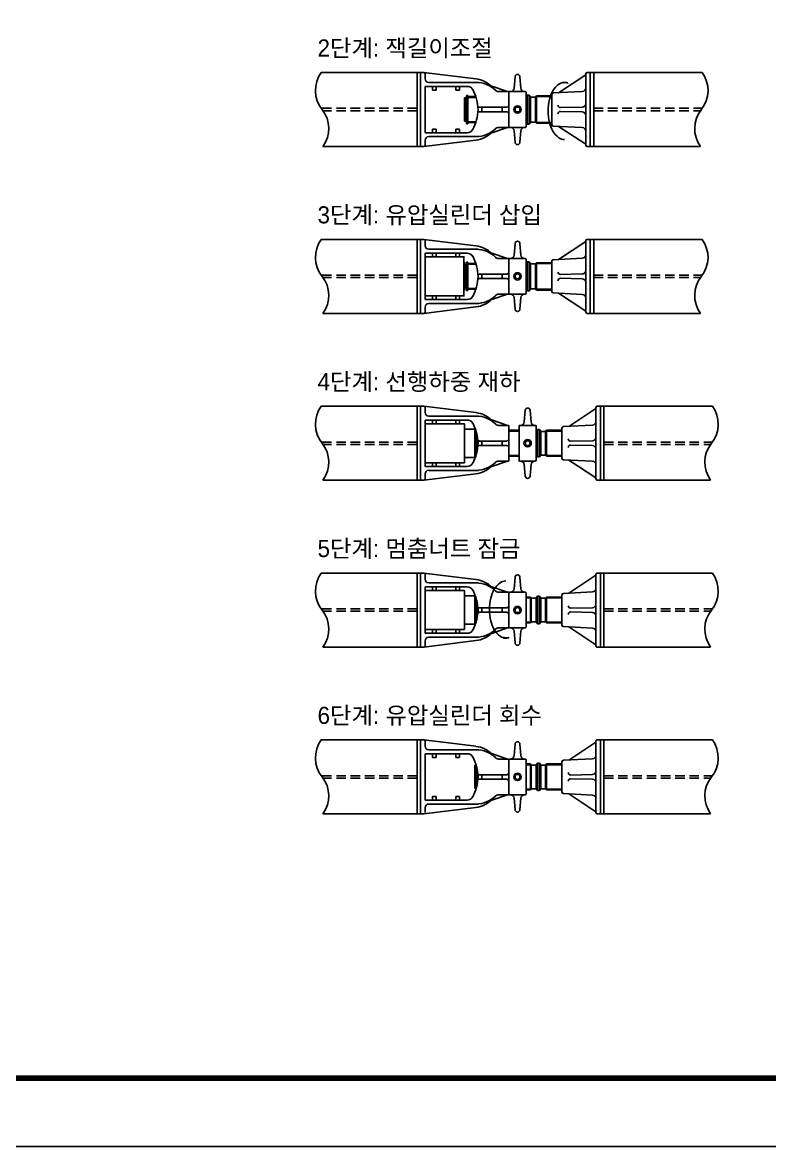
# Model space of a CAD drawing. Header units: millimetres. Extents: x 1073475 to 2890243, y -1340830 to -367733.
# Drawn here: x 2751133 to 2753097, y -373673 to -370718 of the extents above; entities that cross this region are included whole.
import ezdxf
from ezdxf.enums import TextEntityAlignment as Align

# ---------------------------------------------------------------- set-up
doc = ezdxf.new("R2010")
doc.units = ezdxf.units.MM
doc.header["$LTSCALE"] = 50
doc.linetypes.add('DASHED', pattern=[0.75, 0.5, -0.25])
for name, color, linetype in [('11', 11, 'Continuous'), ('DASH', 1, 'DASHED'), ('H', 7, 'Continuous'), ('OIL', 6, 'Continuous'), ('ST_BOLT', 7, 'Continuous'), ('TEX', 3, 'Continuous'), ('TEXT', 3, 'Continuous')]:
    doc.layers.add(name, color=color, linetype=linetype)
doc.styles.add('RXHG', font='arial.ttf')
doc.styles.add('돋움', font='')
doc.styles.get('돋움').set_extended_font_data('Dotum')

# ---------------------------------------------------------------- blocks, each defined once
blk = doc.blocks.new('dbox')
at = {"layer": '11'}
blk.add_line((81088, 1800), (4288, 1800), dxfattribs=at)
at = {"layer": '11', "const_width": 150}
blk.add_lwpolyline([(81088, 1800), (4288, 1800), (4288, 57600), (81088, 57600)], close=True, dxfattribs=at)
at = {"layer": 'TEXT', "color": 7}
blk.add_line((84100, 0), (0, 0), dxfattribs=at)
at = {"layer": 'TEX', "color": 6, "linetype": 'Continuous', "style": 'RXHG', "width": 1}
for tag, p in [('일자', (76628, 15972)), ('축척', (76628, 13925)), ('설계번호', (76684, 12170))]:
    blk.add_attdef(tag, p, '', height=300, dxfattribs=at)
at = {"layer": 'TEX', "color": 7, "linetype": 'Continuous', "style": 'RXHG', "width": 1}
blk.add_attdef('파일명', (81840, 4453), '', height=300, rotation=90, dxfattribs=at)
at = {"layer": 'TEX', "linetype": 'Continuous', "style": 'RXHG', "width": 1}
for tag, p in [('도면명-1', (77799, 3389)), ('도면명-2', (77799, 2662))]:
    blk.add_attdef(tag, text='', height=400, dxfattribs=at).set_placement(p, align=Align.CENTER)

msp = doc.modelspace()

# ---------------------------------------------------------------- linework, layer by layer
for p, q in [((2751918.3, -370849.2), (2752179.5, -370849.2)), ((2752170.4, -370849.2), (2752170.4, -371043.6)), ((2752179.5, -370849.2), (2752179.5, -371043.6)), ((2752179.5, -370849.2), (2752179.5, -371043.6)), ((2752187.9, -370849.2), (2752179.5, -370849.2)), ((2752187.9, -370849.2), (2752324.9, -370866)), ((2752191.2, -370852.4), (2752191.2, -370865.4)), ((2752613.9, -370855), (2752542.1, -370902.1)), ((2752613.9, -370852.4), (2752613.9, -370946.4)), ((2752613.9, -370852.4), (2752613.9, -370930.4)), ((2752613.9, -370852.4), (2752613.9, -370889.1)), ((2752625.5, -370849.2), (2752617.1, -370849.2)), ((2752919.9, -370849.2), (2752625.5, -370849.2)), ((2752625.5, -370849.2), (2752625.5, -371043.6)), ((2752625.5, -370849.2), (2752625.5, -371043.6)), ((2752625.5, -371043.6), (2752625.5, -370849.2)), ((2752634.6, -370849.2), (2752634.6, -371043.6)), ((2752191.2, -370887.4), (2752191.2, -371005.4)), ((2752193.1, -370885.5), (2752302.3, -370885.5)), ((2752200.9, -370875.1), (2752331.2, -370875.1)), ((2752210.6, -370885.5), (2752210.6, -370895.2)), ((2752220.3, -370885.5), (2752220.3, -370895.2)), ((2752272.2, -370885.5), (2752272.2, -370895.2)), ((2752281.9, -370885.5), (2752281.9, -370895.2)), ((2752408.2, -370899.4), (2752364.5, -370884.3)), ((2752374.5, -370894.3), (2752366.7, -370886.4)), ((2752210.6, -370895.2), (2752220.3, -370895.2)), ((2752281.9, -370895.2), (2752272.2, -370895.2)), ((2752411.5, -370899.4), (2752385.1, -370899.4)), ((2752411.5, -370935.7), (2752411.5, -370899.4)), ((2752456.8, -370946.4), (2752456.8, -370902)), ((2752460.1, -370908.3), (2752456.8, -370913.5)), ((2752456.8, -370910.5), (2752456.8, -370982.3)), ((2752456.8, -370913.5), (2752456.8, -370979.3)), ((2752460.1, -370908.3), (2752460.1, -370984.5)), ((2752465.3, -370908.3), (2752460.1, -370908.3)), ((2752468.5, -370913.5), (2752465.3, -370908.3)), ((2752465.3, -370908.3), (2752465.3, -370984.5)), ((2752468.5, -370913.5), (2752468.5, -370979.3)), ((2752481.5, -370913.5), (2752468.5, -370913.5)), ((2752484.1, -370910.5), (2752481.5, -370913.5)), ((2752481.5, -370913.5), (2752481.5, -370979.3)), ((2752524.5, -370910.5), (2752484.1, -370910.5)), ((2752484.1, -370910.5), (2752484.1, -370982.3)), ((2752524.5, -370912.5), (2752484.1, -370912.5)), ((2752524.5, -370986.1), (2752524.5, -370906.7)), ((2752528.1, -370902.8), (2752604.7, -370898.8)), ((2752333.2, -370940.6), (2752406.6, -370940.6)), ((2752340.6, -370940.6), (2752340.6, -370952.2)), ((2752394.3, -370940.6), (2752394.3, -370952.2)), ((2752411.5, -370935.7), (2752411.5, -370993.4)), ((2752456.8, -370946.4), (2752456.8, -370990.8)), ((2752547.3, -370941.4), (2752604.4, -370940.1)), ((2752613.9, -371040.4), (2752613.9, -370939.5)), ((2752333.2, -370952.2), (2752406.6, -370952.2)), ((2752547.3, -370951.4), (2752604.4, -370952.7)), ((2752613.9, -371040.4), (2752613.9, -370962.4)), ((2752193.1, -371007.3), (2752302.3, -371007.3)), ((2752210.6, -370997.6), (2752220.3, -370997.6)), ((2752210.6, -371007.3), (2752210.6, -370997.6)), ((2752220.3, -371007.3), (2752220.3, -370997.6)), ((2752272.2, -371007.3), (2752272.2, -370997.6)), ((2752281.9, -370997.6), (2752272.2, -370997.6)), ((2752281.9, -371007.3), (2752281.9, -370997.6)), ((2752408.2, -370993.4), (2752364.5, -371008.5)), ((2752374.5, -370998.6), (2752366.7, -371006.4)), ((2752411.5, -370993.4), (2752385.1, -370993.4)), ((2752460.1, -370984.5), (2752456.8, -370979.3)), ((2752465.3, -370984.5), (2752460.1, -370984.5)), ((2752468.5, -370979.3), (2752465.3, -370984.5)), ((2752481.5, -370979.3), (2752468.5, -370979.3)), ((2752484.1, -370982.3), (2752481.5, -370979.3)), ((2752524.5, -370980.4), (2752484.1, -370980.4)), ((2752524.5, -370982.3), (2752484.1, -370982.3)), ((2752528.1, -370990), (2752604.7, -370994)), ((2752613.9, -371037.8), (2752542.1, -370990.7)), ((2752613.9, -371040.4), (2752613.9, -371003.7)), ((2752187.9, -371043.6), (2752324.9, -371026.8)), ((2752191.2, -371040.4), (2752191.2, -371027.4)), ((2752200.9, -371017.7), (2752331.2, -371017.7)), ((2751922.8, -371043.6), (2752179.5, -371043.6)), ((2752187.9, -371043.6), (2752179.5, -371043.6)), ((2752625.5, -371043.6), (2752617.1, -371043.6)), ((2752915.4, -371043.6), (2752625.5, -371043.6)), ((2751918.3, -371287.9), (2752179.5, -371287.9)), ((2752170.4, -371287.9), (2752170.4, -371482.3)), ((2752179.5, -371287.9), (2752179.5, -371482.3)), ((2752179.5, -371287.9), (2752179.5, -371482.3)), ((2752187.9, -371287.9), (2752179.5, -371287.9)), ((2752187.9, -371287.9), (2752324.9, -371304.7)), ((2752191.2, -371291.1), (2752191.2, -371304.1)), ((2752613.9, -371293.7), (2752542.1, -371340.8)), ((2752613.9, -371291.1), (2752613.9, -371369.1)), ((2752613.9, -371291.1), (2752613.9, -371385.1)), ((2752613.9, -371291.1), (2752613.9, -371327.8)), ((2752625.5, -371287.9), (2752617.1, -371287.9)), ((2752625.5, -371482.3), (2752625.5, -371287.9)), ((2752625.5, -371287.9), (2752625.5, -371482.3)), ((2752625.5, -371287.9), (2752625.5, -371482.3)), ((2752919.9, -371287.9), (2752625.5, -371287.9)), ((2752634.6, -371287.9), (2752634.6, -371482.3)), ((2752191.2, -371326.1), (2752191.2, -371444.1)), ((2752193.1, -371324.2), (2752302.3, -371324.2)), ((2752200.9, -371313.8), (2752331.2, -371313.8)), ((2752210.6, -371324.2), (2752210.6, -371333.9)), ((2752220.3, -371324.2), (2752220.3, -371333.9)), ((2752272.2, -371324.2), (2752272.2, -371333.9)), ((2752281.9, -371324.2), (2752281.9, -371333.9)), ((2752408.2, -371338.1), (2752364.5, -371323)), ((2752374.5, -371333), (2752366.7, -371325.1)), ((2752210.6, -371333.9), (2752220.3, -371333.9)), ((2752281.9, -371333.9), (2752272.2, -371333.9)), ((2752294.8, -371354.6), (2752294.8, -371347.8)), ((2752411.5, -371338.1), (2752385.1, -371338.1)), ((2752411.5, -371374.4), (2752411.5, -371338.1)), ((2752456.8, -371385.1), (2752456.8, -371340.7)), ((2752460.1, -371347), (2752456.8, -371352.2)), ((2752456.8, -371349.2), (2752456.8, -371421)), ((2752456.8, -371352.2), (2752456.8, -371418)), ((2752460.1, -371347), (2752460.1, -371423.2)), ((2752465.3, -371347), (2752460.1, -371347)), ((2752468.5, -371352.2), (2752465.3, -371347)), ((2752465.3, -371347), (2752465.3, -371423.2)), ((2752468.5, -371352.2), (2752468.5, -371418)), ((2752481.5, -371352.2), (2752468.5, -371352.2)), ((2752484.1, -371349.2), (2752481.5, -371352.2)), ((2752481.5, -371352.2), (2752481.5, -371418)), ((2752524.5, -371349.2), (2752484.1, -371349.2)), ((2752484.1, -371349.2), (2752484.1, -371421)), ((2752524.5, -371351.1), (2752484.1, -371351.1)), ((2752524.5, -371424.8), (2752524.5, -371345.4)), ((2752528.1, -371341.5), (2752604.7, -371337.5)), ((2752333.2, -371379.3), (2752406.6, -371379.3)), ((2752333.2, -371390.9), (2752406.6, -371390.9)), ((2752340.6, -371379.3), (2752340.6, -371390.9)), ((2752394.3, -371379.3), (2752394.3, -371390.9)), ((2752411.5, -371374.4), (2752411.5, -371432.1)), ((2752456.8, -371385.1), (2752456.8, -371429.5)), ((2752547.3, -371380.1), (2752604.4, -371378.8)), ((2752547.3, -371390.1), (2752604.4, -371391.4)), ((2752613.9, -371479.1), (2752613.9, -371378.2)), ((2752294.8, -371415.6), (2752294.8, -371422.4)), ((2752460.1, -371423.2), (2752456.8, -371418)), ((2752468.5, -371418), (2752465.3, -371423.2)), ((2752481.5, -371418), (2752468.5, -371418)), ((2752484.1, -371421), (2752481.5, -371418)), ((2752524.5, -371419.1), (2752484.1, -371419.1)), ((2752524.5, -371421), (2752484.1, -371421)), ((2752613.9, -371479.1), (2752613.9, -371401.1)), ((2752193.1, -371446), (2752302.3, -371446)), ((2752210.6, -371436.3), (2752220.3, -371436.3)), ((2752210.6, -371446), (2752210.6, -371436.3)), ((2752220.3, -371446), (2752220.3, -371436.3)), ((2752281.9, -371436.3), (2752272.2, -371436.3)), ((2752272.2, -371446), (2752272.2, -371436.3)), ((2752281.9, -371446), (2752281.9, -371436.3)), ((2752408.2, -371432.1), (2752364.5, -371447.2)), ((2752374.5, -371437.2), (2752366.7, -371445.1)), ((2752411.5, -371432.1), (2752385.1, -371432.1)), ((2752465.3, -371423.2), (2752460.1, -371423.2)), ((2752528.1, -371428.7), (2752604.7, -371432.7)), ((2752613.9, -371476.5), (2752542.1, -371429.4)), ((2752613.9, -371479.1), (2752613.9, -371442.4)), ((2752187.9, -371482.3), (2752324.9, -371465.5)), ((2752191.2, -371479.1), (2752191.2, -371466.1)), ((2752200.9, -371456.4), (2752331.2, -371456.4)), ((2751922.8, -371482.3), (2752179.5, -371482.3)), ((2752187.9, -371482.3), (2752179.5, -371482.3)), ((2752625.5, -371482.3), (2752617.1, -371482.3)), ((2752915.4, -371482.3), (2752625.5, -371482.3)), ((2751918.3, -371726.6), (2752179.5, -371726.6)), ((2752170.4, -371726.6), (2752170.4, -371921)), ((2752179.5, -371726.6), (2752179.5, -371921)), ((2752179.5, -371726.6), (2752179.5, -371921)), ((2752187.9, -371726.6), (2752179.5, -371726.6)), ((2752187.9, -371726.6), (2752324.9, -371743.4)), ((2752191.2, -371729.8), (2752191.2, -371742.8)), ((2752640.6, -371732.4), (2752568.8, -371779.5)), ((2752640.6, -371729.8), (2752640.6, -371823.8)), ((2752640.6, -371729.8), (2752640.6, -371807.8)), ((2752640.6, -371729.8), (2752640.6, -371766.5)), ((2752652.3, -371726.6), (2752643.9, -371726.6)), ((2752946.6, -371726.6), (2752652.3, -371726.6)), ((2752652.3, -371726.6), (2752652.3, -371921)), ((2752652.3, -371726.6), (2752652.3, -371921)), ((2752652.3, -371921), (2752652.3, -371726.6)), ((2752661.4, -371726.6), (2752661.4, -371921)), ((2752191.2, -371764.8), (2752191.2, -371882.8)), ((2752193.1, -371762.9), (2752302.3, -371762.9)), ((2752200.9, -371752.5), (2752331.2, -371752.5)), ((2752210.6, -371762.9), (2752210.6, -371772.6)), ((2752210.6, -371772.6), (2752220.3, -371772.6)), ((2752220.3, -371762.9), (2752220.3, -371772.6)), ((2752272.2, -371762.9), (2752272.2, -371772.6)), ((2752281.9, -371762.9), (2752281.9, -371772.6)), ((2752408.2, -371776.8), (2752364.5, -371761.7)), ((2752374.5, -371771.7), (2752366.7, -371763.8)), ((2752411.5, -371776.8), (2752385.1, -371776.8)), ((2752411.5, -371776.8), (2752411.5, -371870.8)), ((2752438.2, -371813.1), (2752438.2, -371776.8)), ((2752554.9, -371780.2), (2752631.4, -371776.2)), ((2752486.8, -371787.6), (2752483.6, -371792.8)), ((2752483.6, -371792.8), (2752483.6, -371854.8)), ((2752486.8, -371787.6), (2752486.8, -371860)), ((2752492, -371787.6), (2752486.8, -371787.6)), ((2752492, -371787.6), (2752492, -371860)), ((2752495.2, -371792.8), (2752492, -371787.6)), ((2752508.2, -371792.8), (2752495.2, -371792.8)), ((2752495.2, -371792.8), (2752495.2, -371854.8)), ((2752510.8, -371789.8), (2752508.2, -371792.8)), ((2752508.2, -371792.8), (2752508.2, -371854.8)), ((2752510.8, -371789.8), (2752510.8, -371857.8)), ((2752551.2, -371789.8), (2752510.8, -371789.8)), ((2752551.2, -371791.8), (2752510.8, -371791.8)), ((2752551.2, -371863.5), (2752551.2, -371784.1)), ((2752333.2, -371818), (2752406.6, -371818)), ((2752333.2, -371829.6), (2752406.6, -371829.6)), ((2752340.6, -371818), (2752340.6, -371829.6)), ((2752394.3, -371818), (2752394.3, -371829.6)), ((2752438.2, -371813.1), (2752438.2, -371870.8)), ((2752483.6, -371823.8), (2752483.6, -371868.2)), ((2752574, -371818.8), (2752631.1, -371817.5)), ((2752574, -371828.8), (2752631.1, -371830.1)), ((2752640.6, -371917.8), (2752640.6, -371816.9)), ((2752486.8, -371860), (2752483.6, -371854.8)), ((2752492, -371860), (2752486.8, -371860)), ((2752495.2, -371854.8), (2752492, -371860)), ((2752508.2, -371854.8), (2752495.2, -371854.8)), ((2752510.8, -371857.8), (2752508.2, -371854.8)), ((2752551.2, -371855.8), (2752510.8, -371855.8)), ((2752551.2, -371857.8), (2752510.8, -371857.8)), ((2752640.6, -371917.8), (2752640.6, -371839.8)), ((2752193.1, -371884.7), (2752302.3, -371884.7)), ((2752200.9, -371895.1), (2752331.2, -371895.1)), ((2752210.6, -371884.7), (2752210.6, -371875)), ((2752210.6, -371875), (2752220.3, -371875)), ((2752220.3, -371884.7), (2752220.3, -371875)), ((2752272.2, -371884.7), (2752272.2, -371875)), ((2752281.9, -371875), (2752272.2, -371875)), ((2752281.9, -371884.7), (2752281.9, -371875)), ((2752408.2, -371870.8), (2752364.5, -371885.9)), ((2752374.5, -371875.9), (2752366.7, -371883.8)), ((2752411.5, -371870.8), (2752385.1, -371870.8)), ((2752554.9, -371867.4), (2752631.4, -371871.4)), ((2752640.6, -371915.2), (2752568.8, -371868.1)), ((2752640.6, -371917.8), (2752640.6, -371881.1)), ((2751922.8, -371921), (2752179.5, -371921)), ((2752187.9, -371921), (2752179.5, -371921)), ((2752187.9, -371921), (2752324.9, -371904.2)), ((2752191.2, -371917.8), (2752191.2, -371904.8)), ((2752652.3, -371921), (2752643.9, -371921)), ((2752942.1, -371921), (2752652.3, -371921)), ((2751918.3, -372165.3), (2752179.5, -372165.3)), ((2752170.4, -372165.3), (2752170.4, -372359.7)), ((2752179.5, -372165.3), (2752179.5, -372359.7)), ((2752179.5, -372165.3), (2752179.5, -372359.7)), ((2752187.9, -372165.3), (2752179.5, -372165.3)), ((2752187.9, -372165.3), (2752324.9, -372182.1)), ((2752191.2, -372168.5), (2752191.2, -372181.5)), ((2752640.6, -372171.1), (2752568.8, -372218.2)), ((2752640.6, -372168.5), (2752640.6, -372246.5)), ((2752640.6, -372168.5), (2752640.6, -372262.5)), ((2752640.6, -372168.5), (2752640.6, -372205.2)), ((2752652.3, -372165.3), (2752643.9, -372165.3)), ((2752652.3, -372359.7), (2752652.3, -372165.3)), ((2752652.3, -372165.3), (2752652.3, -372359.7)), ((2752652.3, -372165.3), (2752652.3, -372359.7)), ((2752946.6, -372165.3), (2752652.3, -372165.3)), ((2752661.4, -372165.3), (2752661.4, -372359.7)), ((2752191.2, -372203.5), (2752191.2, -372321.5)), ((2752193.1, -372201.6), (2752302.3, -372201.6)), ((2752200.9, -372191.2), (2752331.2, -372191.2)), ((2752210.6, -372201.6), (2752210.6, -372211.3)), ((2752210.6, -372211.3), (2752220.3, -372211.3)), ((2752220.3, -372201.6), (2752220.3, -372211.3)), ((2752272.2, -372201.6), (2752272.2, -372211.3)), ((2752281.9, -372211.3), (2752272.2, -372211.3)), ((2752281.9, -372201.6), (2752281.9, -372211.3)), ((2752408.2, -372215.5), (2752364.5, -372200.4)), ((2752374.5, -372210.4), (2752366.7, -372202.5)), ((2752411.5, -372215.5), (2752385.1, -372215.5)), ((2752411.5, -372251.8), (2752411.5, -372215.5)), ((2752411.5, -372215.5), (2752411.5, -372309.5)), ((2752554.9, -372218.9), (2752631.4, -372214.9)), ((2752468, -372228.5), (2752456.8, -372228.5)), ((2752468, -372230.5), (2752456.8, -372230.5)), ((2752468, -372228.5), (2752468, -372296.5)), ((2752468, -372228.5), (2752470.6, -372231.5)), ((2752470.6, -372231.5), (2752470.6, -372293.5)), ((2752470.6, -372231.5), (2752483.6, -372231.5)), ((2752486.8, -372226.3), (2752483.6, -372231.5)), ((2752483.6, -372231.5), (2752483.6, -372293.5)), ((2752486.8, -372226.3), (2752486.8, -372298.6)), ((2752492, -372226.3), (2752486.8, -372226.3)), ((2752492, -372226.3), (2752492, -372298.6)), ((2752495.2, -372231.5), (2752492, -372226.3)), ((2752508.2, -372231.5), (2752495.2, -372231.5)), ((2752495.2, -372231.5), (2752495.2, -372293.5)), ((2752510.8, -372228.5), (2752508.2, -372231.5)), ((2752508.2, -372231.5), (2752508.2, -372293.5)), ((2752510.8, -372228.5), (2752510.8, -372296.5)), ((2752551.2, -372228.5), (2752510.8, -372228.5)), ((2752551.2, -372230.5), (2752510.8, -372230.5)), ((2752551.2, -372302.2), (2752551.2, -372222.8)), ((2752333.2, -372256.7), (2752406.6, -372256.7)), ((2752333.2, -372268.3), (2752406.6, -372268.3)), ((2752340.6, -372256.7), (2752340.6, -372268.3)), ((2752394.3, -372256.7), (2752394.3, -372268.3)), ((2752411.5, -372251.8), (2752411.5, -372309.5)), ((2752574, -372257.5), (2752631.1, -372256.2)), ((2752574, -372267.5), (2752631.1, -372268.8)), ((2752640.6, -372356.5), (2752640.6, -372255.6)), ((2752640.6, -372356.5), (2752640.6, -372278.5)), ((2752468, -372294.5), (2752456.8, -372294.5)), ((2752468, -372296.5), (2752456.8, -372296.5)), ((2752468, -372296.5), (2752470.6, -372293.5)), ((2752470.6, -372293.5), (2752483.6, -372293.5)), ((2752486.8, -372298.6), (2752483.6, -372293.5)), ((2752492, -372298.6), (2752486.8, -372298.6)), ((2752495.2, -372293.5), (2752492, -372298.6)), ((2752508.2, -372293.5), (2752495.2, -372293.5)), ((2752510.8, -372296.5), (2752508.2, -372293.5)), ((2752551.2, -372294.5), (2752510.8, -372294.5)), ((2752551.2, -372296.5), (2752510.8, -372296.5)), ((2752554.9, -372306.1), (2752631.4, -372310.1)), ((2752640.6, -372353.9), (2752568.8, -372306.8)), ((2752193.1, -372323.4), (2752302.3, -372323.4)), ((2752200.9, -372333.8), (2752331.2, -372333.8)), ((2752210.6, -372313.7), (2752220.3, -372313.7)), ((2752210.6, -372323.4), (2752210.6, -372313.7)), ((2752220.3, -372323.4), (2752220.3, -372313.7)), ((2752281.9, -372313.7), (2752272.2, -372313.7)), ((2752272.2, -372323.4), (2752272.2, -372313.7)), ((2752281.9, -372323.4), (2752281.9, -372313.7)), ((2752408.2, -372309.5), (2752364.5, -372324.6)), ((2752374.5, -372314.6), (2752366.7, -372322.5)), ((2752411.5, -372309.5), (2752385.1, -372309.5)), ((2752640.6, -372356.5), (2752640.6, -372319.8)), ((2751922.8, -372359.7), (2752179.5, -372359.7)), ((2752187.9, -372359.7), (2752179.5, -372359.7)), ((2752187.9, -372359.7), (2752324.9, -372342.9)), ((2752191.2, -372356.5), (2752191.2, -372343.5)), ((2752652.3, -372359.7), (2752643.9, -372359.7)), ((2752942.1, -372359.7), (2752652.3, -372359.7)), ((2751918.3, -372604), (2752179.5, -372604)), ((2752170.4, -372604), (2752170.4, -372798.4)), ((2752179.5, -372604), (2752179.5, -372798.4)), ((2752179.5, -372604), (2752179.5, -372798.4)), ((2752187.9, -372604), (2752179.5, -372604)), ((2752187.9, -372604), (2752324.9, -372620.8)), ((2752652.3, -372604), (2752643.9, -372604)), ((2752946.6, -372604), (2752652.3, -372604)), ((2752652.3, -372604), (2752652.3, -372798.4)), ((2752652.3, -372604), (2752652.3, -372798.4)), ((2752652.3, -372798.4), (2752652.3, -372604)), ((2752661.4, -372604), (2752661.4, -372798.4)), ((2752191.2, -372607.2), (2752191.2, -372620.2)), ((2752200.9, -372629.9), (2752331.2, -372629.9)), ((2752640.6, -372609.8), (2752568.8, -372656.9)), ((2752640.6, -372607.2), (2752640.6, -372701.2)), ((2752640.6, -372607.2), (2752640.6, -372685.2)), ((2752640.6, -372607.2), (2752640.6, -372643.9)), ((2752191.2, -372642.2), (2752191.2, -372760.2)), ((2752193.1, -372640.3), (2752302.3, -372640.3)), ((2752210.6, -372640.3), (2752210.6, -372650)), ((2752210.6, -372650), (2752220.3, -372650)), ((2752220.3, -372640.3), (2752220.3, -372650)), ((2752272.2, -372640.3), (2752272.2, -372650)), ((2752281.9, -372650), (2752272.2, -372650)), ((2752281.9, -372640.3), (2752281.9, -372650)), ((2752408.2, -372654.2), (2752364.5, -372639.1)), ((2752374.5, -372649.1), (2752366.7, -372641.2)), ((2752411.5, -372654.2), (2752385.1, -372654.2)), ((2752411.5, -372690.5), (2752411.5, -372654.2)), ((2752411.5, -372654.2), (2752411.5, -372748.2)), ((2752551.2, -372740.9), (2752551.2, -372661.5)), ((2752554.9, -372657.6), (2752631.4, -372653.6)), ((2752411.5, -372690.5), (2752411.5, -372748.2)), ((2752468, -372667.2), (2752456.8, -372667.2)), ((2752468, -372669.2), (2752456.8, -372669.2)), ((2752468, -372667.2), (2752468, -372735.1)), ((2752468, -372667.2), (2752470.6, -372670.2)), ((2752470.6, -372670.2), (2752470.6, -372732.2)), ((2752470.6, -372670.2), (2752483.6, -372670.2)), ((2752486.8, -372665), (2752483.6, -372670.2)), ((2752483.6, -372670.2), (2752483.6, -372732.2)), ((2752486.8, -372665), (2752486.8, -372737.3)), ((2752492, -372665), (2752486.8, -372665)), ((2752492, -372665), (2752492, -372737.3)), ((2752495.2, -372670.2), (2752492, -372665)), ((2752508.2, -372670.2), (2752495.2, -372670.2)), ((2752495.2, -372670.2), (2752495.2, -372732.2)), ((2752510.8, -372667.2), (2752508.2, -372670.2)), ((2752508.2, -372670.2), (2752508.2, -372732.2)), ((2752510.8, -372667.2), (2752510.8, -372735.1)), ((2752551.2, -372667.2), (2752510.8, -372667.2)), ((2752551.2, -372669.2), (2752510.8, -372669.2)), ((2752333.2, -372695.4), (2752406.6, -372695.4)), ((2752333.2, -372707), (2752406.6, -372707)), ((2752340.6, -372695.4), (2752340.6, -372707)), ((2752394.3, -372695.4), (2752394.3, -372707)), ((2752574, -372696.2), (2752631.1, -372694.9)), ((2752574, -372706.2), (2752631.1, -372707.5)), ((2752640.6, -372795.2), (2752640.6, -372694.3)), ((2752640.6, -372795.2), (2752640.6, -372717.2)), ((2752408.2, -372748.2), (2752364.5, -372763.3)), ((2752411.5, -372748.2), (2752385.1, -372748.2)), ((2752468, -372733.2), (2752456.8, -372733.2)), ((2752468, -372735.1), (2752456.8, -372735.1)), ((2752468, -372735.1), (2752470.6, -372732.2)), ((2752470.6, -372732.2), (2752483.6, -372732.2)), ((2752486.8, -372737.3), (2752483.6, -372732.2)), ((2752492, -372737.3), (2752486.8, -372737.3)), ((2752495.2, -372732.2), (2752492, -372737.3)), ((2752508.2, -372732.2), (2752495.2, -372732.2)), ((2752510.8, -372735.1), (2752508.2, -372732.2)), ((2752551.2, -372733.2), (2752510.8, -372733.2)), ((2752551.2, -372735.1), (2752510.8, -372735.1)), ((2752554.9, -372744.8), (2752631.4, -372748.8)), ((2752640.6, -372792.6), (2752568.8, -372745.5)), ((2752187.9, -372798.4), (2752324.9, -372781.6)), ((2752193.1, -372762.1), (2752302.3, -372762.1)), ((2752200.9, -372772.5), (2752331.2, -372772.5)), ((2752210.6, -372762.1), (2752210.6, -372752.4)), ((2752210.6, -372752.4), (2752220.3, -372752.4)), ((2752220.3, -372762.1), (2752220.3, -372752.4)), ((2752272.2, -372762.1), (2752272.2, -372752.4)), ((2752281.9, -372752.4), (2752272.2, -372752.4)), ((2752281.9, -372762.1), (2752281.9, -372752.4)), ((2752374.5, -372753.3), (2752366.7, -372761.2)), ((2752640.6, -372795.2), (2752640.6, -372758.5)), ((2751922.8, -372798.4), (2752179.5, -372798.4)), ((2752187.9, -372798.4), (2752179.5, -372798.4)), ((2752191.2, -372795.2), (2752191.2, -372782.2)), ((2752652.3, -372798.4), (2752643.9, -372798.4)), ((2752942.1, -372798.4), (2752652.3, -372798.4))]:
    msp.add_line(p, q)
for centre, radius, start, end in [((2751982.9, -370896.3), 79.9, 143.8732, 218.7696), ((2752187.9, -370852.4), 3.24, 0, 90), ((2752617.1, -370852.4), 3.24, 90, 180), ((2752855.3, -370896.3), 79.9, 321.2304, 36.1268), ((2752200.9, -370865.4), 9.72, 180, 270), ((2752193.1, -370887.4), 1.94, 90, 180), ((2752302.3, -370901.7), 16.2, 29.7623, 90), ((2752316.3, -370936.8), 71.3, 45, 82.9969), ((2752325.9, -370946.4), 71.3, 45.3602, 90), ((2752604.2, -370889.1), 9.72, 273, 0), ((2752224.1, -370946.4), 106.3, 0, 29.7623), ((2752385.1, -370886.5), 13, 225.3602, 270), ((2752454.2, -370902), 2.59, 0, 90), ((2752528.3, -370906.7), 3.89, 93, 180), ((2751858.2, -370996.5), 79.9, 323.8732, 38.7696), ((2752224.1, -370946.4), 106.3, 330.2377, 0), ((2752333.2, -370937.3), 3.24, 184.7518, 270), ((2752406.6, -370935.7), 4.86, 270, 0), ((2752547.1, -370934.9), 6.48, 180, 271.2674), ((2752604.2, -370930.4), 9.72, 271.2674, 0), ((2752980, -370996.5), 79.9, 141.2304, 216.1268), ((2752333.2, -370955.5), 3.24, 90, 175.2482), ((2752406.6, -370957.1), 4.86, 0, 90), ((2752547.1, -370957.9), 6.48, 88.7326, 180), ((2752604.2, -370962.4), 9.72, 0, 88.7326), ((2752193.1, -371005.4), 1.94, 180, 270), ((2752302.3, -370991.1), 16.2, 270, 330.2377), ((2752316.3, -370956), 71.3, 277.0031, 315), ((2752325.9, -370946.4), 71.3, 270, 314.6398), ((2752385.1, -371006.3), 13, 90, 134.6398), ((2752454.2, -370990.8), 2.59, 270, 0), ((2752528.3, -370986.1), 3.89, 180, 267), ((2752604.2, -371003.7), 9.72, 0, 87), ((2752200.9, -371027.4), 9.72, 90, 180), ((2752187.9, -371040.4), 3.24, 270, 0), ((2752617.1, -371040.4), 3.24, 180, 270), ((2751982.9, -371335), 79.9, 143.8732, 218.7696), ((2752187.9, -371291.1), 3.24, 0, 90), ((2752617.1, -371291.1), 3.24, 90, 180), ((2752855.3, -371335), 79.9, 321.2304, 36.1268), ((2752200.9, -371304.1), 9.72, 180, 270), ((2752193.1, -371326.1), 1.94, 90, 180), ((2752302.3, -371340.4), 16.2, 29.7623, 90), ((2752224.1, -371385.1), 106.3, 0, 29.7623), ((2752316.3, -371375.5), 71.3, 45, 82.9969), ((2752325.9, -371385.1), 71.3, 45.3602, 90), ((2752604.2, -371327.8), 9.72, 273, 0), ((2752385.1, -371325.2), 13, 225.3602, 270), ((2752454.2, -371340.7), 2.59, 0, 90), ((2752528.3, -371345.4), 3.89, 93, 180), ((2751858.2, -371435.2), 79.9, 323.8732, 38.7696), ((2752224.1, -371385.1), 106.3, 330.2377, 0), ((2752333.2, -371376), 3.24, 184.7518, 270), ((2752333.2, -371394.2), 3.24, 90, 175.2482), ((2752406.6, -371374.4), 4.86, 270, 0), ((2752406.6, -371395.8), 4.86, 0, 90), ((2752547.1, -371373.6), 6.48, 180, 271.2674), ((2752547.1, -371396.6), 6.48, 88.7326, 180), ((2752604.2, -371369.1), 9.72, 271.2674, 0), ((2752604.2, -371401.1), 9.72, 0, 88.7326), ((2752980, -371435.2), 79.9, 141.2304, 216.1268), ((2752193.1, -371444.1), 1.94, 180, 270), ((2752302.3, -371429.8), 16.2, 270, 330.2377), ((2752316.3, -371394.7), 71.3, 277.0031, 315), ((2752325.9, -371385.1), 71.3, 270, 314.6398), ((2752385.1, -371445), 13, 90, 134.6398), ((2752454.2, -371429.5), 2.59, 270, 0), ((2752528.3, -371424.8), 3.89, 180, 267), ((2752604.2, -371442.4), 9.72, 0, 87), ((2752187.9, -371479.1), 3.24, 270, 0), ((2752200.9, -371466.1), 9.72, 90, 180), ((2752617.1, -371479.1), 3.24, 180, 270), ((2751982.9, -371773.7), 79.9, 143.8732, 218.7696), ((2752187.9, -371729.8), 3.24, 0, 90), ((2752200.9, -371742.8), 9.72, 180, 270), ((2752316.3, -371814.2), 71.3, 45, 82.9969), ((2752643.9, -371729.8), 3.24, 90, 180), ((2752882.1, -371773.7), 79.9, 321.2304, 36.1268), ((2752193.1, -371764.8), 1.94, 90, 180), ((2752302.3, -371779.1), 16.2, 29.7623, 90), ((2752224.1, -371823.8), 106.3, 0, 29.7623), ((2752325.9, -371823.8), 71.3, 45.3602, 90), ((2752385.1, -371763.9), 13, 225.3602, 270), ((2752630.9, -371766.5), 9.72, 273, 0), ((2752555.1, -371784.1), 3.89, 93, 180), ((2751858.2, -371873.9), 79.9, 323.8732, 38.7696), ((2752224.1, -371823.8), 106.3, 330.2377, 0), ((2752333.2, -371814.7), 3.24, 184.7518, 270), ((2752333.2, -371832.9), 3.24, 90, 175.2482), ((2752333.2, -371832.9), 3.24, 90, 175.2482), ((2752406.6, -371813.1), 4.86, 270, 0), ((2752406.6, -371834.5), 4.86, 0, 90), ((2752573.9, -371812.3), 6.48, 180, 271.2674), ((2752573.9, -371835.3), 6.48, 88.7326, 180), ((2752630.9, -371807.8), 9.72, 271.2674, 0), ((2752630.9, -371839.8), 9.72, 0, 88.7326), ((2753006.7, -371873.9), 79.9, 141.2304, 216.1268), ((2752555.1, -371863.5), 3.89, 180, 267), ((2752193.1, -371882.8), 1.94, 180, 270), ((2752200.9, -371904.8), 9.72, 90, 180), ((2752302.3, -371868.5), 16.2, 270, 330.2377), ((2752316.3, -371833.4), 71.3, 277.0031, 315), ((2752325.9, -371823.8), 71.3, 270, 314.6398), ((2752385.1, -371883.7), 13, 90, 134.6398), ((2752630.9, -371881.1), 9.72, 0, 87), ((2752187.9, -371917.8), 3.24, 270, 0), ((2752643.9, -371917.8), 3.24, 180, 270), ((2751982.9, -372212.4), 79.9, 143.8732, 218.7696), ((2752187.9, -372168.5), 3.24, 0, 90), ((2752200.9, -372181.5), 9.72, 180, 270), ((2752316.3, -372252.9), 71.3, 45, 82.9969), ((2752643.9, -372168.5), 3.24, 90, 180), ((2752882.1, -372212.4), 79.9, 321.2304, 36.1268), ((2752193.1, -372203.5), 1.94, 90, 180), ((2752302.3, -372217.8), 16.2, 29.7623, 90), ((2752224.1, -372262.5), 106.3, 0, 29.7623), ((2752325.9, -372262.5), 71.3, 45.3602, 90), ((2752385.1, -372202.6), 13, 225.3602, 270), ((2752555.1, -372222.8), 3.89, 93, 180), ((2752630.9, -372205.2), 9.72, 273, 0), ((2752630.9, -372246.5), 9.72, 271.2674, 0), ((2751858.2, -372312.6), 79.9, 323.8732, 38.7696), ((2752224.1, -372262.5), 106.3, 330.2377, 0), ((2752333.2, -372253.4), 3.24, 184.7518, 270), ((2752333.2, -372271.6), 3.24, 90, 175.2482), ((2752333.2, -372271.6), 3.24, 90, 175.2482), ((2752406.6, -372251.8), 4.86, 270, 0), ((2752406.6, -372273.2), 4.86, 0, 90), ((2752573.9, -372251), 6.48, 180, 271.2674), ((2752573.9, -372274), 6.48, 88.7326, 180), ((2752630.9, -372278.5), 9.72, 0, 88.7326), ((2753006.7, -372312.6), 79.9, 141.2304, 216.1268), ((2752555.1, -372302.2), 3.89, 180, 267), ((2752193.1, -372321.5), 1.94, 180, 270), ((2752200.9, -372343.5), 9.72, 90, 180), ((2752302.3, -372307.2), 16.2, 270, 330.2377), ((2752316.3, -372272.1), 71.3, 277.0031, 315), ((2752325.9, -372262.5), 71.3, 270, 314.6398), ((2752385.1, -372322.4), 13, 90, 134.6398), ((2752630.9, -372319.8), 9.72, 0, 87), ((2752187.9, -372356.5), 3.24, 270, 0), ((2752643.9, -372356.5), 3.24, 180, 270), ((2751982.9, -372651.1), 79.9, 143.8732, 218.7696), ((2752187.9, -372607.2), 3.24, 0, 90), ((2752643.9, -372607.2), 3.24, 90, 180), ((2752882.1, -372651.1), 79.9, 321.2304, 36.1268), ((2752200.9, -372620.2), 9.72, 180, 270), ((2752316.3, -372691.6), 71.3, 45, 82.9969), ((2752325.9, -372701.2), 71.3, 45.3602, 90), ((2752193.1, -372642.2), 1.94, 90, 180), ((2752302.3, -372656.5), 16.2, 29.7623, 90), ((2752224.1, -372701.2), 106.3, 0, 29.7623), ((2752385.1, -372641.3), 13, 225.3602, 270), ((2752555.1, -372661.5), 3.89, 93, 180), ((2752630.9, -372643.9), 9.72, 273, 0), ((2752333.2, -372692.1), 3.24, 184.7518, 270), ((2752406.6, -372690.5), 4.86, 270, 0), ((2752573.9, -372689.7), 6.48, 180, 271.2674), ((2752630.9, -372685.2), 9.72, 271.2674, 0), ((2751858.2, -372751.3), 79.9, 323.8732, 38.7696), ((2752224.1, -372701.2), 106.3, 330.2377, 0), ((2752333.2, -372710.3), 3.24, 90, 175.2482), ((2752333.2, -372710.3), 3.24, 90, 175.2482), ((2752406.6, -372711.9), 4.86, 0, 90), ((2752573.9, -372712.7), 6.48, 88.7326, 180), ((2752630.9, -372717.2), 9.72, 0, 88.7326), ((2753006.7, -372751.3), 79.9, 141.2304, 216.1268), ((2752325.9, -372701.2), 71.3, 270, 314.6398), ((2752385.1, -372761.1), 13, 90, 134.6398), ((2752555.1, -372740.9), 3.89, 180, 267), ((2752630.9, -372758.5), 9.72, 0, 87), ((2752193.1, -372760.2), 1.94, 180, 270), ((2752200.9, -372782.2), 9.72, 90, 180), ((2752302.3, -372745.9), 16.2, 270, 330.2377), ((2752316.3, -372710.8), 71.3, 277.0031, 315), ((2752643.9, -372795.2), 3.24, 180, 270)]:
    msp.add_arc(centre, radius, start, end)
at = {"layer": 'DASH'}
for p, q in [((2752170.4, -370943.2), (2751918, -370943.2)), ((2752634.6, -370943.2), (2752920.1, -370943.2)), ((2752170.4, -370949.6), (2751923, -370949.6)), ((2752634.6, -370949.6), (2752915.2, -370949.6)), ((2752170.4, -371381.9), (2751918, -371381.9)), ((2752170.4, -371388.3), (2751923, -371388.3)), ((2752634.6, -371381.9), (2752920.1, -371381.9)), ((2752634.6, -371388.3), (2752915.2, -371388.3)), ((2752170.4, -371820.6), (2751918, -371820.6)), ((2752170.4, -371827), (2751923, -371827)), ((2752661.4, -371820.6), (2752946.9, -371820.6)), ((2752661.4, -371827), (2752941.9, -371827)), ((2752170.4, -372259.3), (2751918, -372259.3)), ((2752170.4, -372265.7), (2751923, -372265.7)), ((2752661.4, -372259.3), (2752946.9, -372259.3)), ((2752661.4, -372265.7), (2752941.9, -372265.7)), ((2752170.4, -372698), (2751918, -372698)), ((2752170.4, -372704.4), (2751923, -372704.4)), ((2752661.4, -372698), (2752946.9, -372698)), ((2752661.4, -372704.4), (2752941.9, -372704.4))]:
    msp.add_line(p, q, dxfattribs=at)
at = {"layer": 'H'}
msp.add_line((2752321.9, -372670.7), (2752321.9, -372731.6), dxfattribs=at)
at = {"layer": 'OIL', "color": 151}
for p, q in [((2752191.2, -371333.9), (2752294.8, -371333.9)), ((2752293.5, -371333.9), (2752293.5, -371436.3)), ((2752294.8, -371347.8), (2752293.5, -371347.8)), ((2752191.2, -371436.3), (2752294.8, -371436.3)), ((2752294.8, -371422.4), (2752293.5, -371422.4)), ((2752191.2, -371772.6), (2752294.8, -371772.6)), ((2752191.2, -371772.6), (2752191.2, -371875)), ((2752294.8, -371772.6), (2752294.8, -371875)), ((2752321.9, -371786.5), (2752294.8, -371786.5)), ((2752321.9, -371823.8), (2752321.9, -371786.5)), ((2752321.9, -371823.8), (2752321.9, -371861.1)), ((2752321.9, -371861.1), (2752294.8, -371861.1)), ((2752191.2, -371875), (2752294.8, -371875)), ((2752191.2, -372211.3), (2752294.8, -372211.3)), ((2752191.2, -372211.3), (2752191.2, -372313.7)), ((2752294.8, -372211.3), (2752294.8, -372313.7)), ((2752321.9, -372225.2), (2752294.8, -372225.2)), ((2752321.9, -372262.5), (2752321.9, -372225.2)), ((2752321.9, -372262.5), (2752321.9, -372299.8)), ((2752321.9, -372299.8), (2752294.8, -372299.8)), ((2752191.2, -372313.7), (2752294.8, -372313.7))]:
    msp.add_line(p, q, dxfattribs=at)
at = {"layer": 'OIL', "color": 2}
for points in [[(2752557.6, -371025.3, -0.158931), (2752542.7, -371020.5, -0.106428), (2752527.4, -371003.3, -0.071454), (2752518.4, -370980.3, -0.05779), (2752514.9, -370950.1, -0.05779), (2752518.4, -370919.9, -0.071454), (2752527.4, -370896.9, -0.106428), (2752542.7, -370879.7, -0.158931), (2752557.6, -370874.9, -0.090594), (2752566.5, -370876.5, -0.106428)], [(2752403.2, -372185.8, 0.158931), (2752388.4, -372190.6, 0.106428), (2752373, -372207.8, 0.071454), (2752364, -372230.8, 0.05779), (2752360.5, -372261, 0.05779), (2752364, -372291.3, 0.071454), (2752373, -372314.2, 0.106428), (2752388.4, -372331.4, 0.158931), (2752403.2, -372336.3, 0.090594), (2752412.1, -372334.6, 0.106428)]]:
    msp.add_lwpolyline(points, format="xyb", dxfattribs=at)
for points in [[(2752552.6, -370878.1), (2752553.2, -370872.2), (2752570.5, -370877.1)], [(2752396.6, -372332.3), (2752396.7, -372338.2), (2752414.3, -372334.9)]]:
    msp.add_solid(points, dxfattribs=at)
at = {"layer": 'ST_BOLT'}
for p, q in [((2752427.7, -370860.5), (2752425.2, -370890.5)), ((2752440.6, -370860.5), (2752443.1, -370890.5)), ((2752294.8, -370916), (2752294.8, -370976.9)), ((2752298.1, -370916), (2752294.8, -370916)), ((2752298.1, -370916), (2752294.8, -370916)), ((2752298.1, -370916), (2752298.1, -370975.6)), ((2752300, -370917.2), (2752298.1, -370917.2)), ((2752300, -370917.2), (2752298.1, -370917.2)), ((2752300, -370909.1), (2752300, -370983.7)), ((2752303.3, -370909.1), (2752300, -370909.1)), ((2752303.3, -370915.8), (2752300, -370915.8)), ((2752300, -370916), (2752300, -370975.6)), ((2752303.3, -370916), (2752300, -370916)), ((2752303.3, -370916), (2752300, -370916)), ((2752303.3, -370909.1), (2752303.3, -370983.7)), ((2752303.3, -370912.5), (2752303.3, -370976.9)), ((2752324.8, -370912.5), (2752303.3, -370912.5)), ((2752325.4, -370914.4), (2752303.3, -370914.4)), ((2752411.5, -370946.4), (2752411.5, -370902)), ((2752452.8, -370899.4), (2752414.1, -370899.4)), ((2752414.7, -370899.4), (2752414.1, -370899.4)), ((2752415.5, -370899.4), (2752414.1, -370899.4)), ((2752454.2, -370899.4), (2752452.8, -370899.4)), ((2752411.5, -370946.4), (2752411.5, -370990.8)), ((2752298.1, -370976.9), (2752294.8, -370976.9)), ((2752300, -370975.6), (2752298.1, -370975.6)), ((2752298.1, -370975.6), (2752298.1, -370976.9)), ((2752300, -370975.6), (2752300, -370976.9)), ((2752303.3, -370976.9), (2752300, -370976.9)), ((2752303.3, -370977), (2752300, -370977)), ((2752303.3, -370976.9), (2752303.3, -370980.4)), ((2752325.4, -370978.4), (2752303.3, -370978.4)), ((2752303.3, -370983.7), (2752300, -370983.7)), ((2752324.8, -370980.4), (2752303.3, -370980.4)), ((2752452.8, -370993.4), (2752414.1, -370993.4)), ((2752414.7, -370993.4), (2752414.1, -370993.4)), ((2752415.5, -370993.4), (2752414.1, -370993.4)), ((2752427.7, -371032.3), (2752425.2, -371002.3)), ((2752440.6, -371032.3), (2752443.1, -371002.3)), ((2752454.2, -370993.4), (2752452.8, -370993.4)), ((2752427.7, -371299.2), (2752425.2, -371329.2)), ((2752440.6, -371299.2), (2752443.1, -371329.2)), ((2752294.8, -371354.6), (2752294.8, -371415.6)), ((2752298.1, -371354.6), (2752294.8, -371354.6)), ((2752298.1, -371354.6), (2752294.8, -371354.6)), ((2752298.1, -371354.6), (2752298.1, -371414.3)), ((2752300, -371355.9), (2752298.1, -371355.9)), ((2752300, -371355.9), (2752298.1, -371355.9)), ((2752300, -371347.8), (2752300, -371422.4)), ((2752303.3, -371347.8), (2752300, -371347.8)), ((2752303.3, -371354.5), (2752300, -371354.5)), ((2752300, -371354.6), (2752300, -371414.3)), ((2752303.3, -371354.6), (2752300, -371354.6)), ((2752303.3, -371354.6), (2752300, -371354.6)), ((2752303.3, -371347.8), (2752303.3, -371422.4)), ((2752303.3, -371351.1), (2752303.3, -371415.6)), ((2752324.8, -371351.1), (2752303.3, -371351.1)), ((2752325.4, -371353.1), (2752303.3, -371353.1)), ((2752411.5, -371385.1), (2752411.5, -371340.7)), ((2752452.8, -371338.1), (2752414.1, -371338.1)), ((2752415.5, -371338.1), (2752414.1, -371338.1)), ((2752414.7, -371338.1), (2752414.1, -371338.1)), ((2752454.2, -371338.1), (2752452.8, -371338.1)), ((2752411.5, -371385.1), (2752411.5, -371429.5)), ((2752298.1, -371415.6), (2752294.8, -371415.6)), ((2752298.1, -371414.3), (2752298.1, -371415.6)), ((2752300, -371414.3), (2752298.1, -371414.3)), ((2752300, -371414.3), (2752300, -371415.6)), ((2752303.3, -371415.6), (2752300, -371415.6)), ((2752303.3, -371415.7), (2752300, -371415.7)), ((2752303.3, -371415.6), (2752303.3, -371419.1)), ((2752325.4, -371417.1), (2752303.3, -371417.1)), ((2752324.8, -371419.1), (2752303.3, -371419.1)), ((2752303.3, -371422.4), (2752300, -371422.4)), ((2752452.8, -371432.1), (2752414.1, -371432.1)), ((2752415.5, -371432.1), (2752414.1, -371432.1)), ((2752414.7, -371432.1), (2752414.1, -371432.1)), ((2752427.7, -371471), (2752425.2, -371441)), ((2752440.6, -371471), (2752443.1, -371441)), ((2752454.2, -371432.1), (2752452.8, -371432.1)), ((2752454.4, -371737.9), (2752451.9, -371767.9)), ((2752467.4, -371737.9), (2752469.9, -371767.9)), ((2752479.6, -371776.8), (2752440.8, -371776.8)), ((2752441.4, -371776.8), (2752440.8, -371776.8)), ((2752442.2, -371776.8), (2752440.8, -371776.8)), ((2752481, -371776.8), (2752479.6, -371776.8)), ((2752321.9, -371793.3), (2752321.9, -371854.3)), ((2752325.1, -371793.3), (2752321.9, -371793.3)), ((2752325.1, -371793.3), (2752321.9, -371793.3)), ((2752325.1, -371793.3), (2752325.1, -371853)), ((2752326.3, -371794.6), (2752325.1, -371794.6)), ((2752326.3, -371794.6), (2752325.1, -371794.6)), ((2752327.1, -371797.6), (2752327.1, -371850)), ((2752327.1, -371797.6), (2752327.1, -371850)), ((2752438.2, -371789.8), (2752411.5, -371789.8)), ((2752438.2, -371791.8), (2752411.5, -371791.8)), ((2752438.2, -371823.8), (2752438.2, -371779.4)), ((2752483.6, -371823.8), (2752483.6, -371779.4)), ((2752438.2, -371823.8), (2752438.2, -371868.2)), ((2752325.1, -371854.3), (2752321.9, -371854.3)), ((2752325.1, -371853), (2752325.1, -371854.3)), ((2752326.3, -371853), (2752325.1, -371853)), ((2752438.2, -371855.8), (2752411.5, -371855.8)), ((2752438.2, -371857.8), (2752411.5, -371857.8)), ((2752479.6, -371870.8), (2752440.8, -371870.8)), ((2752441.4, -371870.8), (2752440.8, -371870.8)), ((2752442.2, -371870.8), (2752440.8, -371870.8)), ((2752454.4, -371909.7), (2752451.9, -371879.7)), ((2752467.4, -371909.7), (2752469.9, -371879.7)), ((2752481, -371870.8), (2752479.6, -371870.8)), ((2752427.7, -372176.6), (2752425.2, -372206.6)), ((2752440.6, -372176.6), (2752443.1, -372206.6)), ((2752411.5, -372262.5), (2752411.5, -372218.1)), ((2752452.8, -372215.5), (2752414.1, -372215.5)), ((2752414.7, -372215.5), (2752414.1, -372215.5)), ((2752415.5, -372215.5), (2752414.1, -372215.5)), ((2752454.2, -372215.5), (2752452.8, -372215.5)), ((2752456.8, -372262.5), (2752456.8, -372218.1)), ((2752321.9, -372232), (2752321.9, -372293)), ((2752325.1, -372232), (2752321.9, -372232)), ((2752325.1, -372232), (2752321.9, -372232)), ((2752325.1, -372232), (2752325.1, -372291.7)), ((2752326.3, -372233.3), (2752325.1, -372233.3)), ((2752326.3, -372233.3), (2752325.1, -372233.3)), ((2752327.1, -372236.3), (2752327.1, -372288.7)), ((2752327.1, -372236.3), (2752327.1, -372288.7)), ((2752411.5, -372262.5), (2752411.5, -372306.9)), ((2752456.8, -372262.5), (2752456.8, -372306.9)), ((2752325.1, -372293), (2752321.9, -372293)), ((2752325.1, -372291.7), (2752325.1, -372293)), ((2752326.3, -372291.7), (2752325.1, -372291.7)), ((2752452.8, -372309.5), (2752414.1, -372309.5)), ((2752414.7, -372309.5), (2752414.1, -372309.5)), ((2752415.5, -372309.5), (2752414.1, -372309.5)), ((2752427.7, -372348.4), (2752425.2, -372318.4)), ((2752440.6, -372348.4), (2752443.1, -372318.4)), ((2752454.2, -372309.5), (2752452.8, -372309.5)), ((2752427.7, -372615.3), (2752425.2, -372645.3)), ((2752440.6, -372615.3), (2752443.1, -372645.3)), ((2752411.5, -372701.2), (2752411.5, -372656.8)), ((2752452.8, -372654.2), (2752414.1, -372654.2)), ((2752415.5, -372654.2), (2752414.1, -372654.2)), ((2752414.7, -372654.2), (2752414.1, -372654.2)), ((2752454.2, -372654.2), (2752452.8, -372654.2)), ((2752456.8, -372701.2), (2752456.8, -372656.8)), ((2752325.1, -372670.7), (2752321.9, -372670.7)), ((2752325.1, -372670.7), (2752321.9, -372670.7)), ((2752325.1, -372670.7), (2752325.1, -372730.4)), ((2752326.3, -372672), (2752325.1, -372672)), ((2752326.3, -372672), (2752325.1, -372672)), ((2752327.1, -372675), (2752327.1, -372727.4)), ((2752327.1, -372675), (2752327.1, -372727.4)), ((2752411.5, -372701.2), (2752411.5, -372745.6)), ((2752456.8, -372701.2), (2752456.8, -372745.6)), ((2752325.1, -372731.6), (2752321.9, -372731.6)), ((2752326.3, -372730.4), (2752325.1, -372730.4)), ((2752325.1, -372730.4), (2752325.1, -372731.6)), ((2752452.8, -372748.2), (2752414.1, -372748.2)), ((2752415.5, -372748.2), (2752414.1, -372748.2)), ((2752414.7, -372748.2), (2752414.1, -372748.2)), ((2752454.2, -372748.2), (2752452.8, -372748.2)), ((2752427.7, -372787.1), (2752425.2, -372757.1)), ((2752440.6, -372787.1), (2752443.1, -372757.1))]:
    msp.add_line(p, q, dxfattribs=at)
for centre, radius, start, end in [((2752434.2, -370860.5), 6.48, 0, 180), ((2752414.1, -370902), 2.59, 90, 180), ((2752415.5, -370889.7), 9.72, 270, 355.2364), ((2752452.8, -370889.7), 9.72, 184.7636, 270), ((2752434.2, -370946.4), 9.72, 0, 180), ((2752434.2, -370946.4), 9.72, 180, 0), ((2752434.2, -370946.4), 6.48, 0, 180), ((2752434.2, -370946.4), 6.48, 180, 0), ((2752414.1, -370990.8), 2.59, 180, 270), ((2752415.5, -371003.1), 9.72, 4.7636, 90), ((2752452.8, -371003.1), 9.72, 90, 175.2364), ((2752434.2, -371032.3), 6.48, 180, 0), ((2752434.2, -371299.2), 6.48, 0, 180), ((2752415.5, -371328.4), 9.72, 270, 355.2364), ((2752452.8, -371328.4), 9.72, 184.7636, 270), ((2752414.1, -371340.7), 2.59, 90, 180), ((2752434.2, -371385.1), 9.72, 0, 180), ((2752434.2, -371385.1), 9.72, 180, 0), ((2752434.2, -371385.1), 6.48, 0, 180), ((2752434.2, -371385.1), 6.48, 180, 0), ((2752414.1, -371429.5), 2.59, 180, 270), ((2752415.5, -371441.8), 9.72, 4.7636, 90), ((2752452.8, -371441.8), 9.72, 90, 175.2364), ((2752434.2, -371471), 6.48, 180, 0), ((2752460.9, -371737.9), 6.48, 0, 180), ((2752440.8, -371779.4), 2.59, 90, 180), ((2752442.2, -371767.1), 9.72, 270, 355.2364), ((2752479.6, -371767.1), 9.72, 184.7636, 270), ((2752481, -371779.4), 2.59, 0, 90), ((2752460.9, -371823.8), 9.72, 0, 180), ((2752460.9, -371823.8), 9.72, 180, 0), ((2752460.9, -371823.8), 6.48, 0, 180), ((2752460.9, -371823.8), 6.48, 180, 0), ((2752440.8, -371868.2), 2.59, 180, 270), ((2752442.2, -371880.5), 9.72, 4.7636, 90), ((2752479.6, -371880.5), 9.72, 90, 175.2364), ((2752481, -371868.2), 2.59, 270, 0), ((2752460.9, -371909.7), 6.48, 180, 0), ((2752434.2, -372176.6), 6.48, 0, 180), ((2752414.1, -372218.1), 2.59, 90, 180), ((2752415.5, -372205.8), 9.72, 270, 355.2364), ((2752452.8, -372205.8), 9.72, 184.7636, 270), ((2752454.2, -372218.1), 2.59, 0, 90), ((2752434.2, -372262.5), 9.72, 0, 180), ((2752434.2, -372262.5), 9.72, 180, 0), ((2752434.2, -372262.5), 6.48, 0, 180), ((2752434.2, -372262.5), 6.48, 180, 0), ((2752414.1, -372306.9), 2.59, 180, 270), ((2752454.2, -372306.9), 2.59, 270, 0), ((2752415.5, -372319.2), 9.72, 4.7636, 90), ((2752452.8, -372319.2), 9.72, 90, 175.2364), ((2752434.2, -372348.4), 6.48, 180, 0), ((2752434.2, -372615.3), 6.48, 0, 180), ((2752414.1, -372656.8), 2.59, 90, 180), ((2752415.5, -372644.5), 9.72, 270, 355.2364), ((2752452.8, -372644.5), 9.72, 184.7636, 270), ((2752454.2, -372656.8), 2.59, 0, 90), ((2752434.2, -372701.2), 9.72, 0, 180), ((2752434.2, -372701.2), 9.72, 180, 0), ((2752434.2, -372701.2), 6.48, 0, 180), ((2752434.2, -372701.2), 6.48, 180, 0), ((2752414.1, -372745.6), 2.59, 180, 270), ((2752415.5, -372757.9), 9.72, 4.7636, 90), ((2752452.8, -372757.9), 9.72, 90, 175.2364), ((2752454.2, -372745.6), 2.59, 270, 0), ((2752434.2, -372787.1), 6.48, 180, 0)]:
    msp.add_arc(centre, radius, start, end, dxfattribs=at)

# ---------------------------------------------------------------- block references
at = {"xscale": 0.1, "yscale": 0.1, "zscale": 0.1}
msp.add_blockref('dbox', (2747272.7, -373673.1), dxfattribs=at)

# ---------------------------------------------------------------- texts
at = {"style": '돋움'}
for s, p in [('2단계: 잭길이조절', (2751908.5, -370807.1)), ('3단계: 유압실린더 삽입', (2751908.5, -371245.8)), ('4단계: 선행하중 재하', (2751908.5, -371684.5)), ('5단계: 멈춤너트 잠금', (2751908.5, -372123.2)), ('6단계: 유압실린더 회수', (2751908.5, -372561.9))]:
    msp.add_text(s, height=45, dxfattribs=at).set_placement(p)

doc.saveas('drawing.dxf')
